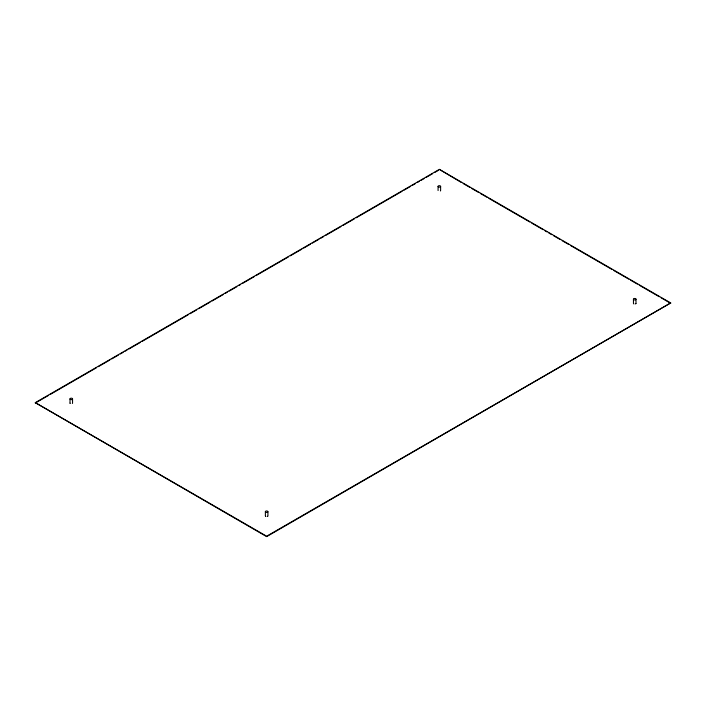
<?xml version="1.0" encoding="UTF-8"?>
<svg xmlns="http://www.w3.org/2000/svg" width="706" height="706" viewBox="0 0 706 706"><rect width="100%" height="100%" fill="white"/><g stroke="black" fill="none" stroke-linecap="round" stroke-linejoin="round"><path stroke-width="1.06" d="M35.3 402.649L439.353 169.369L670.7 302.936L266.647 536.631L35.3 402.649L266.647 536.216L670.7 302.936M35.3 403.064L48.67 395.342M50.585 394.239L96.431 367.764M98.346 366.661L109.809 360.042M111.716 358.939L118.405 355.083M120.311 353.98L123.179 352.329M125.086 351.226L127.001 350.123M128.907 349.02L140.37 342.401M142.285 341.298L188.131 314.823M190.046 313.72L196.727 309.863M198.642 308.76L210.106 302.142M212.012 301.038L223.475 294.42M225.382 293.317L227.297 292.213M229.203 291.11L236.845 286.698M238.76 285.595L240.667 284.492M242.582 283.388L254.045 276.77M255.951 275.667L288.427 256.922M290.342 255.819L301.806 249.2M303.712 248.097L310.402 244.232M312.308 243.129L318.997 239.272M320.903 238.169L323.772 236.519M325.678 235.416L340.963 226.591M342.878 225.488L354.341 218.869M356.248 217.766L402.102 191.291M404.008 190.188L410.698 186.331M412.604 185.228L415.472 183.569M417.378 182.466L419.293 181.363M421.2 180.259L424.068 178.609M425.974 177.506L432.663 173.65M434.578 172.546L438.4 170.34M461.247 182.43L439.353 169.369M463.154 183.525L469.817 187.372M471.723 188.476L478.386 192.323M480.292 193.418L486.955 197.265M488.861 198.368L529.8 222.002M531.697 223.105L543.126 229.697M545.032 230.8L546.929 231.895M548.836 232.998L551.695 234.648M553.601 235.742L560.264 239.59M562.17 240.693L568.833 244.541M570.73 245.635L611.67 269.277M613.576 270.372L628.808 279.17M630.714 280.264L637.377 284.112M639.283 285.215L659.272 296.758M661.178 297.853L670.7 303.351M635.991 299.203A1.271 0.732 0 0 1 634.085 299.838A1.271 0.732 0 0 1 634.085 298.559A1.271 0.732 0 0 1 635.991 299.203L635.991 303.351M633.45 299.203L633.45 303.351A1.271 0.732 0 0 0 633.962 303.942M440.623 186.455A1.271 0.732 0 0 1 438.638 187.011A1.271 0.732 0 0 1 438.797 185.74A1.271 0.732 0 0 1 440.623 186.455L440.623 190.558M438.082 186.402L438.082 190.558M267.918 511.753A1.271 0.732 0 0 1 265.933 512.309A1.271 0.732 0 0 1 266.091 511.038A1.271 0.732 0 0 1 267.918 511.753L267.918 515.857M265.377 511.7L265.377 515.857M72.55 398.908L72.55 403.064A1.271 0.732 0 0 1 72.347 403.461M70.009 398.908L70.009 403.064M440.544 190.814A1.271 0.732 0 0 1 440.42 190.955M635.982 303.456A1.271 0.732 0 0 1 635.479 303.942M70.212 403.461A1.271 0.732 0 0 1 70.018 403.17M267.768 516.21A1.271 0.732 0 0 1 267.415 516.448M265.888 516.448A1.271 0.732 0 0 1 265.43 516.068M70.565 399.517A1.271 0.732 0 0 0 72.55 398.961A1.271 0.732 0 0 0 70.724 398.246A1.271 0.732 0 0 0 70.565 399.517"/></g></svg>
